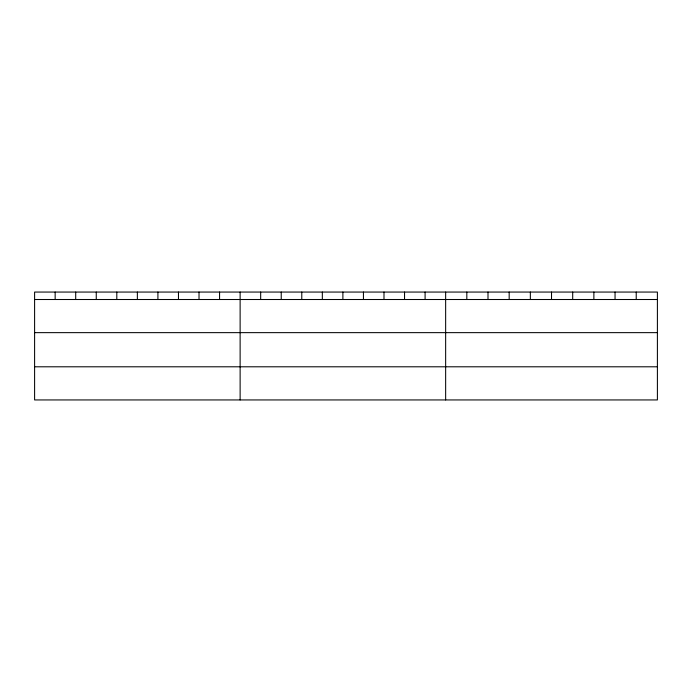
<?xml version="1.0" encoding="UTF-8"?>
<svg xmlns="http://www.w3.org/2000/svg" width="692" height="692" viewBox="0 0 692 692"><rect width="100%" height="100%" fill="white"/><g stroke="black" fill="none" stroke-linecap="round" stroke-linejoin="round"><path stroke-width="1.04" d="M657.4 332.644L657.4 292.059L34.6 292.059L34.6 399.941L657.4 399.941L657.4 332.644L34.6 332.644M34.6 299.506L657.4 299.506M34.6 366.795L657.4 366.795M636.225 292.059L636.225 299.506M615.05 292.059L615.05 299.506M593.874 292.059L593.874 299.506M572.699 292.059L572.699 299.506M551.524 292.059L551.524 299.506M530.349 292.059L530.349 299.506M509.174 292.059L509.174 299.506M487.998 292.059L487.998 299.506M466.823 292.059L466.823 299.506M445.648 292.059L445.648 399.941M425.096 292.059L425.096 299.506M404.543 292.059L404.543 299.506M383.991 292.059L383.991 299.506M363.438 292.059L363.438 299.506M342.886 292.059L342.886 299.506M322.334 292.059L322.334 299.506M301.781 292.059L301.781 299.506M281.229 292.059L281.229 299.506M260.676 292.059L260.676 299.506M240.124 292.059L240.124 399.941M219.572 292.059L219.572 299.506M199.019 292.059L199.019 299.506M178.467 292.059L178.467 299.506M157.914 292.059L157.914 299.506M137.362 292.059L137.362 299.506M116.81 292.059L116.81 299.506M96.257 292.059L96.257 299.506M75.705 292.059L75.705 299.506M55.152 292.059L55.152 299.506"/></g></svg>
